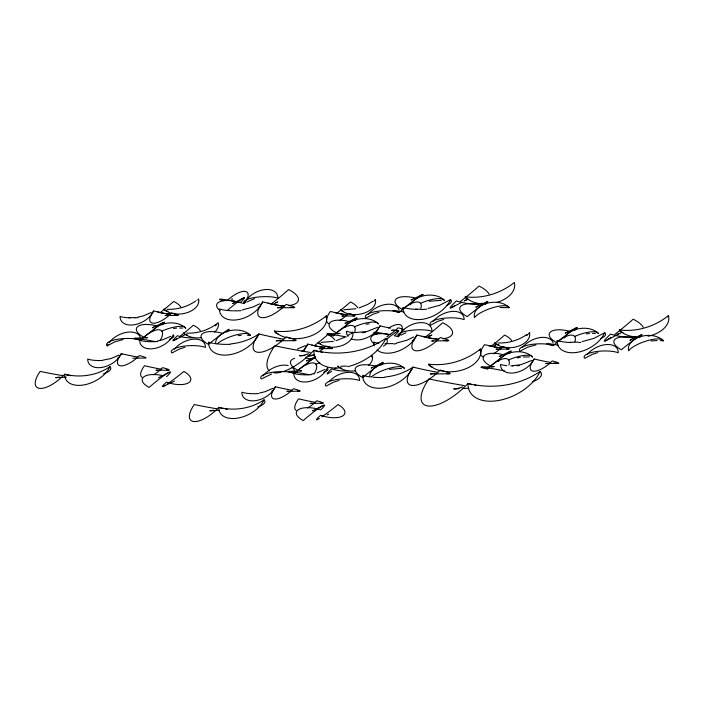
<?xml version="1.0" encoding="UTF-8"?>
<svg xmlns="http://www.w3.org/2000/svg" width="704" height="704" viewBox="0 0 704 704"><rect width="100%" height="100%" fill="white"/><g stroke="black" fill="none" stroke-linecap="round" stroke-linejoin="round"><path stroke-width="1.06" d="M378.937 312.33L373.454 314.063L365.904 318.05A18.577 5.262 -2.5 0 1 376.314 311.467A18.577 5.262 -2.5 0 1 399.414 312.479L402.547 309.452A18.577 1.065 -38.4 0 1 418.519 297.097A18.577 1.065 -38.4 0 1 422.294 295.583M535.902 344.898L527.586 347.204L520.036 351.199A18.577 5.262 -2.5 0 1 530.446 344.608A18.577 5.262 -2.5 0 1 553.538 345.629L556.67 342.593A18.577 1.065 -38.4 0 1 573.839 329.419A18.577 1.065 -38.4 0 1 574.878 330.238M288.71 338.096A27.87 17.53 -7.4 0 0 316.413 333.291A27.87 17.53 -7.4 0 0 326.33 315.867C311.925 327.483 292.882 333.274 274.454 331.047A27.87 8.668 -19.9 0 0 278.168 333.925M479.53 350.346A27.87 8.668 -19.9 0 0 480.462 349.017C466.057 360.624 447.005 366.414 428.586 364.197A27.87 8.668 -19.9 0 0 432.3 367.074M667.612 316.862A26.382 8.21 -19.9 0 0 668.492 315.603C654.852 326.594 636.821 332.077 619.388 329.974A26.382 8.21 -19.9 0 0 622.899 332.702M196.082 300.766C187.66 306.671 177.302 309.786 167.024 309.267M372.847 301.286L367.532 304.515L358.934 307.982M347.6 335.614L350.205 333.907M526.979 334.426C518.566 340.331 508.209 343.446 497.922 342.927M108.011 344.3A18.577 11.167 -27.3 0 0 107.202 345.84L114.752 341.845L123.068 339.539M103.602 373.762A25.08 7.11 -2.5 0 0 109.947 366.696C98.006 374.836 82.834 377.599 68.693 375.056M257.734 406.903A25.08 7.11 -2.5 0 0 264.079 399.846C252.138 407.977 236.966 410.74 222.816 408.197M383.372 346.218A39.943 11.317 -2.5 0 0 385.968 338.316C366.951 351.278 342.786 355.67 320.258 351.622M532.488 381.814A39.943 11.317 -2.5 0 0 540.091 371.457C521.074 384.419 496.918 388.819 474.39 384.771M446.38 305.492A26.382 6.75 -3 0 0 450.534 299.614L439.789 305.237L427.962 308.466M600.512 338.633A26.382 6.75 -3 0 0 604.666 332.754L593.921 338.378L582.085 341.607M151.21 312.47L143.352 315.885L137.729 317.205M118.853 355.124L110.994 358.538L102.476 360.228M170.826 336.292L162.967 339.706L157.344 341.026M246.717 302.06L254.575 298.646M259.609 303.838L252.965 307.014L242.211 309.954M305.342 345.611L297.484 349.026M377.555 327.334L366.916 331.514L355.3 332.57M272.985 388.274L265.126 391.688L259.503 393.008M324.958 369.433L317.099 372.847M400.849 335.201L405.997 332.746M413.741 336.987L407.097 340.164L396.343 343.094M531.687 360.483L521.048 364.654L512.38 365.754M243.663 297.88L232.707 303.538L234.142 302.94M173.879 340.472L184.835 334.814M273.909 303.882L277.675 301.937L275.836 302.711M451.44 307.674L462.132 302.157M464.077 301.154L466.998 299.64L464.966 300.494M428.041 337.031L431.807 335.078L428.067 336.362M493.381 346.069L496.118 344.652L494.683 345.25M605.572 340.824L621.13 332.79M158.497 377.731L169.215 372.24M323.347 405.39L312.62 410.872L314.178 410.256M344.898 337.146L336.301 340.613M163.592 322.441L152.346 327.747L153.78 327.166M356.25 318.138L345.004 323.444L346.438 322.854M422.294 294.65L411.048 299.957L412.482 299.376M314.908 356.91L306.478 360.897L307.912 360.307M487.01 301.805L475.763 307.111L477.198 306.53M382.43 362.736L371.184 368.051L372.618 367.462M510.382 351.278L499.136 356.585L500.57 356.004M576.426 327.791L565.18 333.106L568.084 332.138M641.133 334.946L629.886 340.261L631.321 339.671M163.557 386.241L174.566 381.102M386.839 336.679L388.265 336.081M327.14 414.858L328.698 414.251M308.634 353.742L302.702 355.529L299.534 355.784L304.938 355.546M462.766 386.892L456.834 388.67L453.666 388.934L459.07 388.687M271.586 374.026L261.334 378.99A18.577 5.262 -2.5 0 1 271.744 372.398A18.577 5.262 -2.5 0 1 294.835 373.419L297.968 370.383A18.577 1.065 -38.4 0 1 315.498 356.963M184.941 347.266L179.458 348.999L171.908 352.994A18.577 5.262 -2.5 0 1 182.318 346.412A18.577 5.262 -2.5 0 1 205.418 347.424A18.577 11.167 -27.3 0 0 193.89 339.178A18.577 11.167 -27.3 0 0 174.328 349.175M443.643 319.475L438.161 321.209L430.61 325.204A18.577 5.262 -2.5 0 1 441.03 318.622A18.577 5.262 -2.5 0 1 464.121 319.634A18.577 11.167 -27.3 0 0 452.593 311.388A18.577 11.167 -27.3 0 0 433.03 321.394M339.073 380.415L333.59 382.149L326.04 386.144A18.577 5.262 -2.5 0 1 336.45 379.553A18.577 5.262 -2.5 0 1 359.55 380.574A18.577 11.167 -27.3 0 0 348.498 372.302A18.577 11.167 -27.3 0 0 329.094 381.577M597.775 352.625L592.293 354.358L584.742 358.354A18.577 5.262 -2.5 0 1 595.153 351.762A18.577 5.262 -2.5 0 1 618.253 352.783A18.577 11.167 -27.3 0 0 606.725 344.538A18.577 11.167 -27.3 0 0 587.162 354.534M617.003 334.198L619.089 333.634M168.001 315.075L165.114 315.533L177.602 315.41M281.266 307.199L277.552 307.789L293.656 307.63M280.465 340.138L276.144 340.824L294.879 340.639M394.346 329.938L391.468 330.396L397.707 330.334M434.597 373.287L430.276 373.974L449.002 373.789M59.576 377.08L55.678 377.67L66.282 377.194M337.172 333.846L340.058 333.414L327.492 333.969M213.708 410.221L209.81 410.81L219.349 410.388M491.304 366.995L494.19 366.555L481.624 367.118M311.476 374.167L314.318 373.604M355.951 308.748L343.79 309.786M333.318 341.378L321.156 342.417M429.202 301.259L441.364 300.274M389.338 369.345L401.5 368.359M517.29 357.887L520.309 357.333M230.718 343.886C240.742 342.954 250.536 339.592 258.905 333.986A27.87 1.698 12.2 0 0 283.492 339.143M384.85 377.036C394.874 376.103 404.668 372.733 413.037 367.127A27.87 1.698 12.2 0 0 437.624 372.284M173.518 328.495L176.563 328.143M238.225 335.65L241.27 335.298M366.177 324.192L369.222 323.84M586.353 333.846L589.398 333.502M651.059 341L657.158 340.507M231.334 299.13L232.804 298.998M343.358 315.92L341.889 316.043L354.376 315.92M320.716 348.542L319.246 348.674L331.734 348.55M433.576 340.762L431.675 340.938L447.788 340.771M157.458 370.119L155.98 370.251L168.467 370.128M497.49 349.061L496.021 349.193L508.508 349.07M547.07 363.414L545.591 363.546L558.078 363.422M288.367 391.204L286.889 391.336L299.376 391.213M311.59 403.269L310.112 403.392L322.599 403.269M145.922 337.832L147.4 337.718L134.834 338.272M300.054 370.982L301.532 370.858L288.957 371.422M134.834 317.574L128.955 317.706M392.612 343.57L385.026 343.737M577.984 342.126L569.633 342.32M346.87 366.124L340.771 366.23M499.972 307.507L509.106 307.692A18.577 12.082 -6.6 0 0 486.79 303.345A18.577 12.082 -6.6 0 0 474.487 317.68A18.577 5.28 -19.4 0 1 493.266 307.551A18.577 5.28 -19.4 0 1 509.106 307.692M523.354 356.981L529.452 356.902M308.185 355.397L314.67 355.115M462.308 388.546L468.802 388.256M132.757 358.186L145.244 358.063A18.577 1.135 12.2 0 0 139.436 355.573A18.577 7.216 -41.1 0 1 120.613 365.825A18.577 7.216 -41.1 0 1 121.273 353.628A18.577 1.135 12.2 0 0 137.658 357.06M415.501 309.17L419.69 309.223M186.639 333.089C197.974 333.67 209.37 329.806 218.187 322.714A18.577 11.686 -7.4 0 1 214.606 332.112M592.442 333.353L595.496 333.414M179.608 328.002L182.662 328.064M468.767 299.552A26.382 8.21 -19.9 0 1 465.256 296.833C482.698 298.936 500.729 293.454 514.36 282.462A26.382 16.597 -7.4 0 1 496.892 302.403M660.202 340.569L663.23 340.842A18.577 12.082 -6.6 0 0 640.922 336.486A18.577 12.082 -6.6 0 0 628.619 350.821A18.577 5.28 -19.4 0 1 647.39 340.701A18.577 5.28 -19.4 0 1 663.23 340.842M247.368 335.218L250.395 335.482A18.577 12.082 -6.6 0 0 230.19 330.616A18.577 12.082 -6.6 0 0 215.565 342.637M500.914 348.066A18.577 1.135 12.2 0 1 488.655 345.594L484.528 344.626A18.577 7.216 -41.1 0 0 483.868 356.831M346.79 314.926A18.577 1.135 12.2 0 1 334.523 312.444L330.396 311.485A18.577 7.216 -41.1 0 0 329.736 323.69M377.045 350.02A23.971 14.925 -28.1 0 0 398.358 351.094A23.971 14.925 -28.1 0 0 416.856 335.051L422.18 336.292A23.971 1.461 12.2 0 0 438.002 339.486M232.69 310.816A23.971 6.134 -3 0 1 219.454 308.915A23.971 14.925 -28.1 0 0 237.697 319.713A23.971 14.925 -28.1 0 0 262.724 301.902L268.048 303.142A23.971 1.461 12.2 0 0 283.87 306.337M301.814 351.674A18.577 11.572 -28.1 0 0 307.754 344.115L311.881 345.074A18.577 1.135 12.2 0 0 324.148 347.547M122.866 317.134A18.577 4.752 -3 0 1 120.085 316.404A18.577 11.572 -28.1 0 0 134.226 324.773A18.577 11.572 -28.1 0 0 153.63 310.966L157.749 311.934A18.577 7.471 12.8 0 0 165.167 313.623M385.968 338.316A39.943 24.006 -27.3 0 1 347.829 366.643M338.703 368.016A39.943 24.006 -27.3 0 1 313.922 350.293A39.943 15.99 -42.8 0 1 282.797 371.694M318.806 351.833A39.943 11.317 -2.5 0 1 313.922 350.293A39.943 1.734 10.9 0 1 319.361 351.578M310.209 352.422A39.943 1.734 10.9 0 1 274.798 345.814A39.943 15.99 -42.8 0 0 269.289 370.946M320.302 351.815A39.943 1.734 10.9 0 1 322.388 352.343M280.993 372.205A39.943 15.99 -42.8 0 1 273.997 372.865M414.357 297.854A18.577 7.603 14.6 0 0 396.079 299.077A18.577 7.603 14.6 0 0 402.547 309.452A18.577 7.436 -42.8 0 1 416.821 301.954A18.577 7.436 -42.8 0 1 420.807 308.475M368.324 314.239A18.577 11.167 -27.3 0 1 385.924 304.436A18.577 11.167 -27.3 0 1 399.071 309.778M399.414 312.479A18.577 0.81 10.9 0 1 403.99 311.969M420.411 303.354A18.577 5.28 -19.4 0 1 444.391 300.538A18.577 12.082 -6.6 0 0 426.334 295.319A18.577 12.082 -6.6 0 0 410.353 304.841M485.452 304.242A18.577 1.065 -38.4 0 0 484.422 303.433A18.577 1.065 -38.4 0 0 467.254 316.606A18.577 7.603 14.6 0 1 460.786 306.231A18.577 7.603 14.6 0 1 479.063 304.999M482.258 303.186A26.382 10.613 12.8 0 1 456.394 300.969A26.382 1.839 -39.9 0 0 455.118 305.342M489.122 294.14A26.382 10.613 12.8 0 0 479.046 286.062A26.382 1.839 -39.9 0 1 460.671 301.259M426.668 309.241A26.382 6.75 -3 0 1 420.49 309.452M417.472 309.417A26.382 6.75 -3 0 1 402.908 307.331A26.382 16.43 -28.1 0 0 422.99 319.211A26.382 16.43 -28.1 0 0 450.534 299.614M483.683 304.022A26.382 16.597 -7.4 0 1 465.256 296.833M365.332 332.446A18.577 4.752 -3 0 1 362.067 332.684M354.64 332.658A18.577 4.752 -3 0 1 346.43 331.276A18.577 11.572 -28.1 0 0 348.128 336.45M390.474 328.161A18.577 1.135 12.2 0 1 379.975 325.838A18.577 11.572 -28.1 0 1 351.19 338.747M388.045 335.491A18.577 7.216 -41.1 0 0 398.138 327.791A18.577 1.135 12.2 0 1 404.466 329.842M376.112 334.215A18.577 7.216 -41.1 0 1 379.975 325.838M162.413 375.549A18.577 7.823 12.2 0 0 143.502 377.115A18.577 7.823 12.2 0 0 149.134 387.402A18.577 1.663 -39.2 0 1 167.464 373.217A18.577 1.663 -39.2 0 1 166.575 376.71M167.675 383.715A18.577 1.355 -37.8 0 0 183.902 371.422A18.577 8.017 13.9 0 1 188.54 382.8A18.577 8.017 13.9 0 1 166.496 382.114A18.577 1.355 -37.8 0 0 165.29 385.255M109.947 366.696A25.08 15.074 -27.3 0 1 83.582 384.974A25.08 15.074 -27.3 0 1 64.715 374.22A25.08 10.041 -42.8 0 1 39.644 388.397A25.08 10.041 -42.8 0 1 40.146 371.404A25.08 1.091 10.9 0 0 62.374 375.558M68.473 375.355A25.08 7.11 -2.5 0 1 64.715 374.22A25.08 1.091 10.9 0 1 70.796 375.716M162.043 324.878A18.577 1.065 -38.4 0 0 161.005 324.069A18.577 1.065 -38.4 0 0 143.836 337.242L140.712 340.27A18.577 5.262 -2.5 0 0 117.612 339.258A18.577 5.262 -2.5 0 0 107.202 345.84M157.758 326.207A18.577 7.603 14.6 0 0 137.764 326.524A18.577 7.603 14.6 0 0 143.836 337.242A18.577 7.436 -42.8 0 1 159.799 329.859A18.577 7.436 -42.8 0 1 159.966 340.754M109.032 342.778A18.577 11.167 -27.3 0 1 128.7 332.059A18.577 11.167 -27.3 0 1 140.712 340.27A18.577 0.81 10.9 0 1 135.573 338.325A18.577 0.81 10.9 0 1 154.757 341.51M161.709 331.144A18.577 5.28 -19.4 0 1 185.689 328.328A18.577 12.082 -6.6 0 0 168.353 323.022A18.577 12.082 -6.6 0 0 152.134 331.707M354.702 320.575A18.577 1.065 -38.4 0 0 353.663 319.766A18.577 1.065 -38.4 0 0 336.503 332.939L333.37 335.966A18.577 0.81 10.9 0 1 328.029 334.004A18.577 0.81 10.9 0 1 346.35 336.996M348.313 321.332A18.577 7.603 14.6 0 0 330.035 322.564A18.577 7.603 14.6 0 0 336.503 332.939A18.577 7.436 -42.8 0 1 350.777 325.433A18.577 7.436 -42.8 0 1 354.763 331.954M354.367 326.841A18.577 5.28 -19.4 0 1 378.347 324.025A18.577 12.082 -6.6 0 0 361.011 318.718A18.577 12.082 -6.6 0 0 344.802 327.395M220.167 310.675A18.577 7.471 12.8 0 1 219.93 301.664A18.577 7.471 12.8 0 1 240.17 302.597L244.297 303.556A18.577 4.752 -3 0 1 254.778 297.484A18.577 4.752 -3 0 1 277.842 298.126A18.577 11.572 -28.1 0 0 263.701 289.758A18.577 11.572 -28.1 0 0 244.297 303.556A18.577 7.216 -41.1 0 0 245.397 302.007M227.401 310.341A18.577 1.294 -39.9 0 1 242.968 298.276A18.577 1.294 -39.9 0 1 240.17 302.597A18.577 1.135 12.2 0 0 236.975 301.902M223.186 300.775A18.577 1.135 12.2 0 1 221.065 299.156A18.577 1.135 12.2 0 1 235.91 301.673M227.7 300.106A18.577 7.216 -41.1 0 1 244.402 291.324A18.577 7.216 -41.1 0 1 246.321 300.485M226.75 332.033A18.577 1.065 -38.4 0 0 225.711 331.223A18.577 1.065 -38.4 0 0 208.551 344.397A18.577 7.603 14.6 0 1 202.479 333.678A18.577 7.603 14.6 0 1 222.464 333.362M217.298 343.772A18.577 5.28 -19.4 0 1 236.606 334.796A18.577 5.28 -19.4 0 1 250.395 335.482M193.635 337.647A18.577 7.471 12.8 0 1 177.364 335.746A18.577 1.294 -39.9 0 0 176.845 338.562M200.411 330.942A18.577 7.471 12.8 0 0 193.318 325.248A18.577 1.294 -39.9 0 1 180.382 335.949M169.655 339.187A18.577 4.752 -3 0 0 173.246 334.787A18.577 11.572 -28.1 0 1 153.842 348.594A18.577 11.572 -28.1 0 1 139.7 340.226A18.577 4.752 -3 0 0 157.52 341.493M201.643 337.656A18.577 11.686 -7.4 0 1 183.603 332.834A18.577 5.782 -19.9 0 0 187.686 335.016M216.726 324.526A18.577 5.782 -19.9 0 1 215.257 325.811M347.09 314.538A18.577 7.471 12.8 0 1 339.786 313.782M338.721 313.562A18.577 7.471 12.8 0 1 334.523 312.444M357.57 307.639A18.577 7.471 12.8 0 0 350.469 301.946A18.577 1.294 -39.9 0 1 337.533 312.646M352.66 315.806A18.577 1.135 12.2 0 0 348.559 313.438A18.577 7.216 -41.1 0 1 339.328 320.654M373.877 301.224A18.577 5.782 -19.9 0 0 375.346 299.411A18.577 11.686 -7.4 0 1 363.044 313.447A18.577 11.686 -7.4 0 1 340.762 309.531A18.577 5.782 -19.9 0 0 343.235 311.45M289.036 305.589A23.971 9.645 12.8 0 0 288.622 289.599A23.971 1.672 -39.9 0 1 271.929 303.398M284.258 305.844A23.971 9.645 12.8 0 1 274.384 304.779M273.469 304.586A23.971 9.645 12.8 0 1 268.048 303.142M289.916 307.287A23.971 1.461 12.2 0 0 286.158 304.418A23.971 9.31 -41.1 0 1 261.87 317.645A23.971 9.31 -41.1 0 1 262.724 301.902M260.471 306.566A23.971 6.134 -3 0 1 258.095 307.578M241.041 310.658A23.971 6.134 -3 0 1 233.587 310.842M230.419 344.318A27.87 7.128 -3 0 1 218.935 344.062M217.985 343.974A27.87 7.128 -3 0 1 213.726 343.402M212.766 343.226A27.87 7.128 -3 0 1 208.595 342.135A27.87 17.354 -28.1 0 0 229.803 354.693A27.87 17.354 -28.1 0 0 258.905 333.986A27.87 10.824 -41.1 0 0 257.919 352.29A27.87 10.824 -41.1 0 0 286.158 336.908A27.87 1.698 12.2 0 1 292.31 340.463M286.722 337.691A27.87 17.53 -7.4 0 1 274.454 331.047M326.33 315.867A27.87 8.668 -19.9 0 1 325.398 317.196M119.346 357.324A18.577 4.752 -3 0 1 117.682 358.019M102.274 360.518A18.577 4.752 -3 0 1 87.727 359.066A18.577 11.572 -28.1 0 0 101.869 367.426A18.577 11.572 -28.1 0 0 121.273 353.628A18.577 4.752 -3 0 1 121.871 354.702M170.315 314.019A18.577 7.471 12.8 0 1 166.223 313.755M180.796 307.12A18.577 7.471 12.8 0 0 173.703 301.426A18.577 1.294 -39.9 0 1 160.767 312.127M174.258 315.084A18.577 1.135 12.2 0 0 171.794 312.919A18.577 7.216 -41.1 0 1 152.962 323.171A18.577 7.216 -41.1 0 1 153.63 310.966M170.016 314.406A18.577 1.135 12.2 0 1 157.749 311.934M137.905 317.671A18.577 4.752 -3 0 1 134.631 317.865M130.346 317.882A18.577 4.752 -3 0 1 123.675 317.275M174.513 313.87A18.577 11.686 -7.4 0 0 198.572 298.892A18.577 5.782 -19.9 0 1 197.692 300.089M173.492 313.711A18.577 11.686 -7.4 0 1 163.988 309.012A18.577 5.782 -19.9 0 0 168.071 311.194M153.419 374.862A18.577 7.216 -41.1 0 0 162.659 367.638A18.577 1.135 12.2 0 1 166.76 370.005M142.006 377.291A18.577 7.216 -41.1 0 1 144.496 365.693A18.577 1.135 12.2 0 0 160.882 369.125M540.091 371.457A39.943 24.006 -27.3 0 1 498.106 400.567A39.943 24.006 -27.3 0 1 468.054 383.434A39.943 15.99 -42.8 0 1 428.129 406.014A39.943 15.99 -42.8 0 1 428.93 378.954A39.943 1.734 10.9 0 0 464.332 385.572M471.865 384.692A39.943 11.317 -2.5 0 1 468.054 383.434A39.943 1.734 10.9 0 1 473.484 384.718M474.434 384.956A39.943 1.734 10.9 0 1 476.52 385.493M568.48 330.994A18.577 7.603 14.6 0 0 550.211 332.218A18.577 7.603 14.6 0 0 556.67 342.593A18.577 7.436 -42.8 0 1 570.953 335.095A18.577 7.436 -42.8 0 1 574.93 341.616M522.447 347.38A18.577 11.167 -27.3 0 1 540.056 337.577A18.577 11.167 -27.3 0 1 553.194 342.918M553.538 345.629A18.577 0.81 10.9 0 1 558.122 345.11M574.543 336.503A18.577 5.28 -19.4 0 1 598.523 333.687A18.577 12.082 -6.6 0 0 580.466 328.46A18.577 12.082 -6.6 0 0 564.485 337.99M639.584 337.392A18.577 1.065 -38.4 0 0 638.546 336.574A18.577 1.065 -38.4 0 0 621.386 349.747A18.577 7.603 14.6 0 1 614.918 339.372A18.577 7.603 14.6 0 1 633.195 338.149M635.501 336.512A26.382 10.613 12.8 0 1 610.526 334.118A26.382 1.839 -39.9 0 0 610.914 337.304M643.245 327.29A26.382 10.613 12.8 0 0 633.169 319.202A26.382 1.839 -39.9 0 1 614.803 334.4M580.791 342.382A26.382 6.75 -3 0 1 578.723 342.496M570.627 342.531A26.382 6.75 -3 0 1 557.04 340.472A26.382 16.43 -28.1 0 0 577.113 352.352A26.382 16.43 -28.1 0 0 604.666 332.754M668.492 315.603A26.382 16.597 -7.4 0 1 648.041 336.292M637.815 337.172A26.382 16.597 -7.4 0 1 619.388 329.974M519.464 365.587A18.577 4.752 -3 0 1 517.29 365.763M512.943 365.913A18.577 4.752 -3 0 1 510.822 365.895M506.818 365.64A18.577 4.752 -3 0 1 500.562 364.417A18.577 11.572 -28.1 0 0 514.703 372.786A18.577 11.572 -28.1 0 0 534.107 358.978A18.577 1.135 12.2 0 0 550.493 362.419M534.107 358.978A18.577 7.216 -41.1 0 0 533.447 371.184A18.577 7.216 -41.1 0 0 552.27 360.932A18.577 1.135 12.2 0 1 553.793 362.956M321.807 416.865A18.577 1.355 -37.8 0 0 338.034 404.571A18.577 8.017 13.9 0 1 342.672 415.941A18.577 8.017 13.9 0 1 320.619 415.263A18.577 1.355 -37.8 0 0 319.422 418.405M264.079 399.846A25.08 15.074 -27.3 0 1 237.714 418.123A25.08 15.074 -27.3 0 1 218.838 407.361A25.08 10.041 -42.8 0 1 193.767 421.538A25.08 10.041 -42.8 0 1 194.278 404.554A25.08 1.091 10.9 0 0 216.506 408.707M227.322 409.306A25.08 7.11 -2.5 0 1 225.342 409.024M222.605 408.496A25.08 7.11 -2.5 0 1 218.838 407.361A25.08 1.091 10.9 0 1 222.851 408.32M292.45 366.45A18.577 7.603 14.6 0 0 297.968 370.383A18.577 7.436 -42.8 0 1 313.931 363A18.577 7.436 -42.8 0 1 314.098 373.903M291.852 365.772A18.577 7.603 14.6 0 1 294.677 358.31M305.536 357.966A18.577 7.603 14.6 0 1 311.89 359.357M291.878 367.189A18.577 11.167 -27.3 0 1 294.835 373.419A18.577 0.81 10.9 0 1 289.705 371.474A18.577 0.81 10.9 0 1 308.889 374.66M263.164 375.918A18.577 11.167 -27.3 0 1 288.191 365.552M315.841 364.294A18.577 5.28 -19.4 0 1 319.845 362.683M306.266 364.848A18.577 12.082 -6.6 0 1 315.489 357.79M508.834 353.725A18.577 1.065 -38.4 0 0 507.795 352.906A18.577 1.065 -38.4 0 0 490.626 366.08L487.502 369.107A18.577 0.81 10.9 0 1 483.076 367.233A18.577 0.81 10.9 0 1 504.689 370.982M502.445 354.482A18.577 7.603 14.6 0 0 484.167 355.705A18.577 7.603 14.6 0 0 490.626 366.08A18.577 7.436 -42.8 0 1 504.909 358.582A18.577 7.436 -42.8 0 1 508.895 365.103M508.499 359.982A18.577 5.28 -19.4 0 1 532.479 357.166A18.577 12.082 -6.6 0 0 514.422 351.947A18.577 12.082 -6.6 0 0 498.441 361.469M374.299 343.816A18.577 7.471 12.8 0 1 372.926 335.359A18.577 7.471 12.8 0 1 390.104 334.629M386.54 339.31A18.577 1.294 -39.9 0 1 398.068 330.889A18.577 1.294 -39.9 0 1 394.302 335.746L398.429 336.706A18.577 4.752 -3 0 1 408.91 330.625A18.577 4.752 -3 0 1 431.966 331.267A18.577 11.572 -28.1 0 0 417.833 322.898A18.577 11.572 -28.1 0 0 398.429 336.706A18.577 7.216 -41.1 0 0 401.262 325.362A18.577 7.216 -41.1 0 0 388.634 328.055M377.318 333.925A18.577 1.135 12.2 0 1 388.986 334.602M380.882 365.182A18.577 1.065 -38.4 0 0 379.843 364.364A18.577 1.065 -38.4 0 0 362.674 377.538A18.577 7.603 14.6 0 1 356.602 366.819A18.577 7.603 14.6 0 1 376.596 366.502M371.43 376.913A18.577 5.28 -19.4 0 1 390.738 367.937A18.577 5.28 -19.4 0 1 404.527 368.623A18.577 12.082 -6.6 0 0 384.314 363.757A18.577 12.082 -6.6 0 0 369.697 375.786M347.767 370.788A18.577 7.471 12.8 0 1 331.496 368.896A18.577 1.294 -39.9 0 0 331.778 371.131M336.028 367.919A18.577 1.294 -39.9 0 1 334.506 369.09M323.787 372.328A18.577 4.752 -3 0 0 327.369 367.937A18.577 11.572 -28.1 0 1 307.974 381.735A18.577 11.572 -28.1 0 1 293.832 373.366A18.577 4.752 -3 0 0 311.652 374.634M368.738 365.262A18.577 11.686 -7.4 0 0 372.319 355.854A18.577 5.782 -19.9 0 1 371.439 357.051M355.766 370.797A18.577 11.686 -7.4 0 1 337.735 365.974A18.577 5.782 -19.9 0 0 341.818 368.157M501.222 347.679A18.577 7.471 12.8 0 1 493.918 346.922M492.853 346.711A18.577 7.471 12.8 0 1 488.655 345.594M511.694 340.78A18.577 7.471 12.8 0 0 504.601 335.086A18.577 1.294 -39.9 0 1 491.665 345.787M506.792 348.946A18.577 1.135 12.2 0 0 502.691 346.579A18.577 7.216 -41.1 0 1 493.451 353.804M528.598 333.749A18.577 5.782 -19.9 0 0 529.478 332.552A18.577 11.686 -7.4 0 1 517.167 346.597A18.577 11.686 -7.4 0 1 494.894 342.672A18.577 5.782 -19.9 0 0 498.969 344.854M528.009 334.365A18.577 5.782 -19.9 0 1 526.539 335.65M443.159 338.73A23.971 9.645 12.8 0 0 442.754 322.74A23.971 1.672 -39.9 0 1 426.061 336.547M438.39 338.985A23.971 9.645 12.8 0 1 422.18 336.292M444.048 340.437A23.971 1.461 12.2 0 0 440.29 337.568A23.971 9.31 -41.1 0 1 416.002 350.794A23.971 9.31 -41.1 0 1 416.856 335.051M374.079 345.673A23.971 14.925 -28.1 0 1 373.586 342.065A23.971 6.134 -3 0 0 378.866 343.297M414.603 339.706A23.971 6.134 -3 0 1 412.227 340.718M396.106 343.737A23.971 6.134 -3 0 1 393.29 343.904M384.551 377.467A27.87 7.128 -3 0 1 373.067 377.212M371.008 377.001A27.87 7.128 -3 0 1 362.727 375.285A27.87 17.354 -28.1 0 0 383.935 387.834A27.87 17.354 -28.1 0 0 413.037 367.127A27.87 10.824 -41.1 0 0 412.051 385.431A27.87 10.824 -41.1 0 0 440.282 370.058A27.87 1.698 12.2 0 1 446.433 373.604M480.462 349.017A27.87 17.53 -7.4 0 1 462.009 370.075A27.87 17.53 -7.4 0 1 428.586 364.197M273.469 390.474A18.577 4.752 -3 0 1 271.814 391.169M258.588 393.554A18.577 4.752 -3 0 1 241.859 392.207A18.577 11.572 -28.1 0 0 256.001 400.576A18.577 11.572 -28.1 0 0 275.396 386.769A18.577 1.135 12.2 0 0 291.79 390.21M275.396 386.769A18.577 7.216 -41.1 0 0 274.736 398.974A18.577 7.216 -41.1 0 0 293.568 388.722A18.577 1.135 12.2 0 1 297.669 391.09M324.447 347.169A18.577 7.471 12.8 0 1 311.881 345.074M334.928 340.261A18.577 7.471 12.8 0 0 327.835 334.567A18.577 1.294 -39.9 0 1 314.89 345.277M327.448 348.093A18.577 1.135 12.2 0 0 325.917 346.06A18.577 7.216 -41.1 0 1 319.29 351.63M314.142 354.622A18.577 7.216 -41.1 0 1 307.094 356.312M303.978 351.727A18.577 7.216 -41.1 0 1 307.754 344.115M327.624 346.852A18.577 11.686 -7.4 0 0 346.086 343.649A18.577 11.686 -7.4 0 0 352.704 332.042A18.577 5.782 -19.9 0 1 351.234 333.854M326.63 346.658A18.577 11.686 -7.4 0 1 318.12 342.162A18.577 5.782 -19.9 0 0 320.593 344.071M307.551 408.012A18.577 7.216 -41.1 0 0 316.791 400.787A18.577 1.135 12.2 0 1 320.892 403.154M296.138 410.441A18.577 7.216 -41.1 0 1 298.619 398.834A18.577 1.135 12.2 0 0 315.014 402.274M298.558 409.578A18.577 7.823 12.2 0 0 303.266 420.552A18.577 1.663 -39.2 0 1 321.596 406.358A18.577 1.663 -39.2 0 1 320.707 409.851A18.577 7.823 12.2 0 0 298.558 409.578"/></g></svg>
